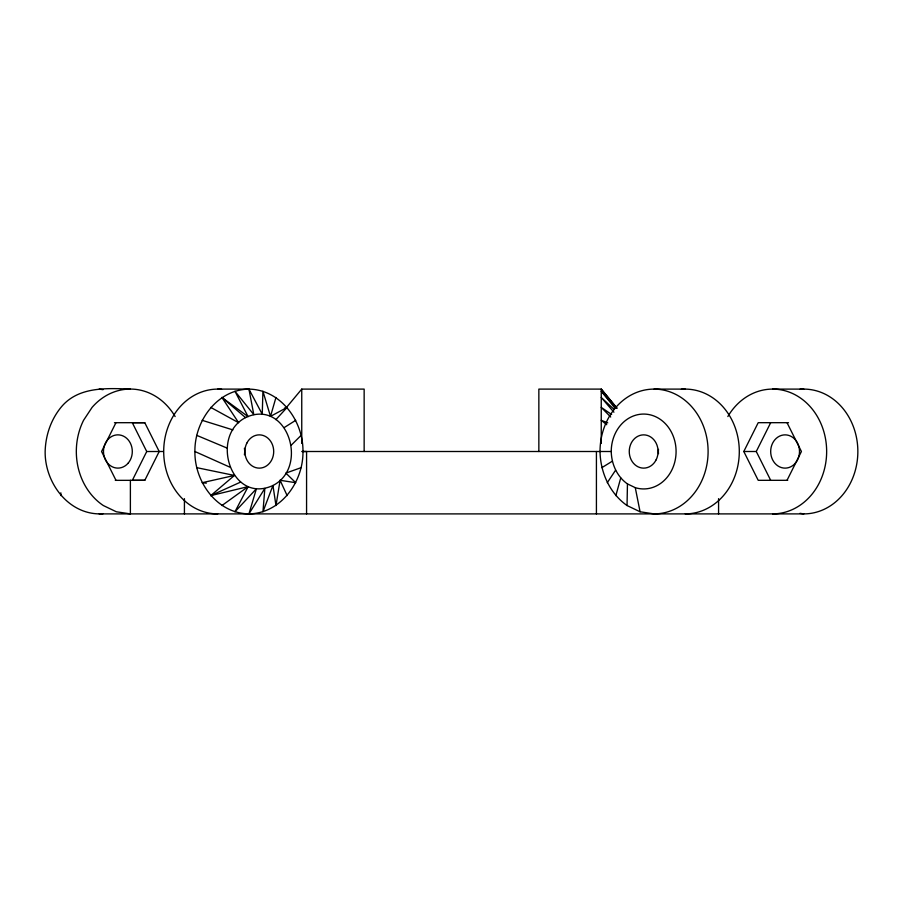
<?xml version="1.0" encoding="UTF-8"?>
<svg xmlns="http://www.w3.org/2000/svg" width="903" height="903" viewBox="0 0 903 903"><rect width="100%" height="100%" fill="white"/><g stroke="black" fill="none" stroke-linecap="round" stroke-linejoin="round"><path stroke-width="1.35" d="M130.393 480.317L130.382 513.897L116.318 511.775L103.337 505.533A62.397 54.033 90 0 1 83.561 420.301L92.095 407.377A62.397 54.033 90 0 1 175.114 416.543M306.569 513.897L306.58 451.5L302.968 451.5C303.397 481.717 280.968 513.435 248.935 513.897C216.901 513.423 194.484 481.728 194.901 451.511C194.484 421.283 216.901 389.611 248.935 389.114C280.957 389.611 303.385 421.272 302.968 451.5M627.043 505.533C609.672 493.298 600.393 472.438 600.021 451.5A62.397 54.033 -90 0 1 654.065 389.103A62.397 54.033 -90 0 1 708.099 451.5A62.397 54.033 -90 0 1 654.065 513.897L640.08 511.775L627.043 505.533L627.45 483.918C617.031 476.581 611.466 464.063 611.241 451.5A37.441 32.418 -90 0 1 646.492 414.206A37.441 32.418 -90 0 1 675.591 458.002A37.441 32.418 -90 0 1 635.272 487.665L627.45 483.918M301.139 467.652L285.845 473.104L295.744 482.71L280.099 480.283L275.979 505.545L272.943 485.498C309.357 467.054 287.515 398.234 245.718 417.502C209.383 436.07 231.089 504.732 272.943 485.498L262.954 511.775L264.85 488.399L248.935 513.897L256.396 488.783L234.949 511.775L248.144 486.627L210.726 495.623L234.43 475.441L196.741 467.652M615.857 495.623L620.733 477.969M275.878 419.635L287.143 407.388L270.505 416.373L275.957 397.467M115.956 422.683L101.554 451.5L115.979 480.317M144.773 422.683L132.301 422.706L146.726 451.523L132.335 480.351L144.807 480.317L159.199 451.5L144.773 422.683L114.455 422.706M787.709 480.317L758.204 480.317L743.801 451.5L758.204 422.683L788.522 422.683M770.688 480.317L756.274 451.5L770.688 422.683M787.021 480.317L801.435 451.5L787.021 422.683M607.267 482.699L615.586 470.215M286.149 407.84L301.749 389.103L364.146 389.103L364.146 451.5M291.251 445.156L301.128 435.359M221.924 505.545L248.144 486.627M284.219 427.559L295.732 420.313M601.872 467.652L612.347 461.185M210.726 495.623L240.649 482.078M284.524 408.111L287.143 407.388M234.43 475.441L202.137 482.71L206.313 483.173M130.303 389.103C106.238 388.132 77.85 386.574 60.975 407.377C50.816 419.861 45.579 435.483 45.15 451.5C44.732 481.728 67.161 513.401 99.183 513.897L803.817 513.897A62.397 54.033 -90 0 0 857.816 449.276A62.397 54.033 -90 0 0 799.968 389.261M146.726 451.523L163.409 451.5M654.065 389.103L685.264 389.103M772.618 389.103L803.817 389.103M217.736 389.103L248.935 389.114L262.254 414.217L262.92 391.236L270.505 416.373M301.749 451.5L611.241 451.5M743.801 451.5L756.274 451.5M115.302 480.351L144.807 480.317M99.183 389.103L102.998 389.678M800.002 513.322L803.817 513.897M202.137 420.313L232.884 429.896M607.753 422.886L601.251 420.301L606.726 424.703M196.741 435.359L227.071 448.069M194.901 451.511L229.915 467.167M210.726 407.388L238.629 422.717L221.924 397.467L248.088 416.644L234.949 391.236L253.799 414.601L248.935 389.114M245.548 417.615L221.924 397.467M611.647 414.533L601.251 407.377L610.699 417.017M614.13 409.465L601.251 397.467L613.916 412.208M616.625 408.325L601.251 391.225L615.112 408.303M280.099 480.283L287.143 495.612M635.272 487.665L640.08 511.775M60.828 492.812L60.975 495.623M718.574 498.648L718.574 513.897M601.251 443.429L601.251 389.103L538.854 389.103L538.854 451.5M596.42 451.5L596.42 513.897M301.749 389.103L301.749 443.429M184.426 498.648L184.426 513.897M217.736 513.897A62.397 54.033 90 0 1 163.736 449.276A62.397 54.033 90 0 1 221.585 389.261M681.415 389.261A62.397 54.033 -90 0 1 739.264 449.276A62.397 54.033 -90 0 1 685.264 513.897M727.852 416.543A62.397 54.033 -90 0 1 820.342 422.243A62.397 54.033 -90 0 1 772.618 513.897M658.49 453.667A16.638 14.414 -90 0 1 658.49 449.333M244.408 448.283A16.638 14.414 89.9 0 1 244.408 454.785M103.032 513.739A62.397 54.033 -90 0 1 99.183 513.897M616.851 408.043L601.251 389.103L616.851 408.077M795.283 463.262A16.638 14.414 -90 0 0 788.827 435.427A16.638 14.414 -90 0 0 771.173 455.812A16.638 14.414 -90 0 0 795.283 463.262M656.142 459.819A16.638 14.414 -90 0 0 643.658 434.862A16.638 14.414 -90 0 0 631.186 459.819A16.638 14.414 -90 0 0 656.142 459.819M246.801 443.181A16.638 14.414 89.9 0 0 259.296 468.138A16.638 14.414 89.9 0 0 271.769 443.181A16.638 14.414 89.9 0 0 246.801 443.181M128.079 463.25A16.638 14.414 -90 0 0 121.623 435.415A16.638 14.414 -90 0 0 103.969 455.789A16.638 14.414 -90 0 0 128.079 463.25"/></g></svg>
